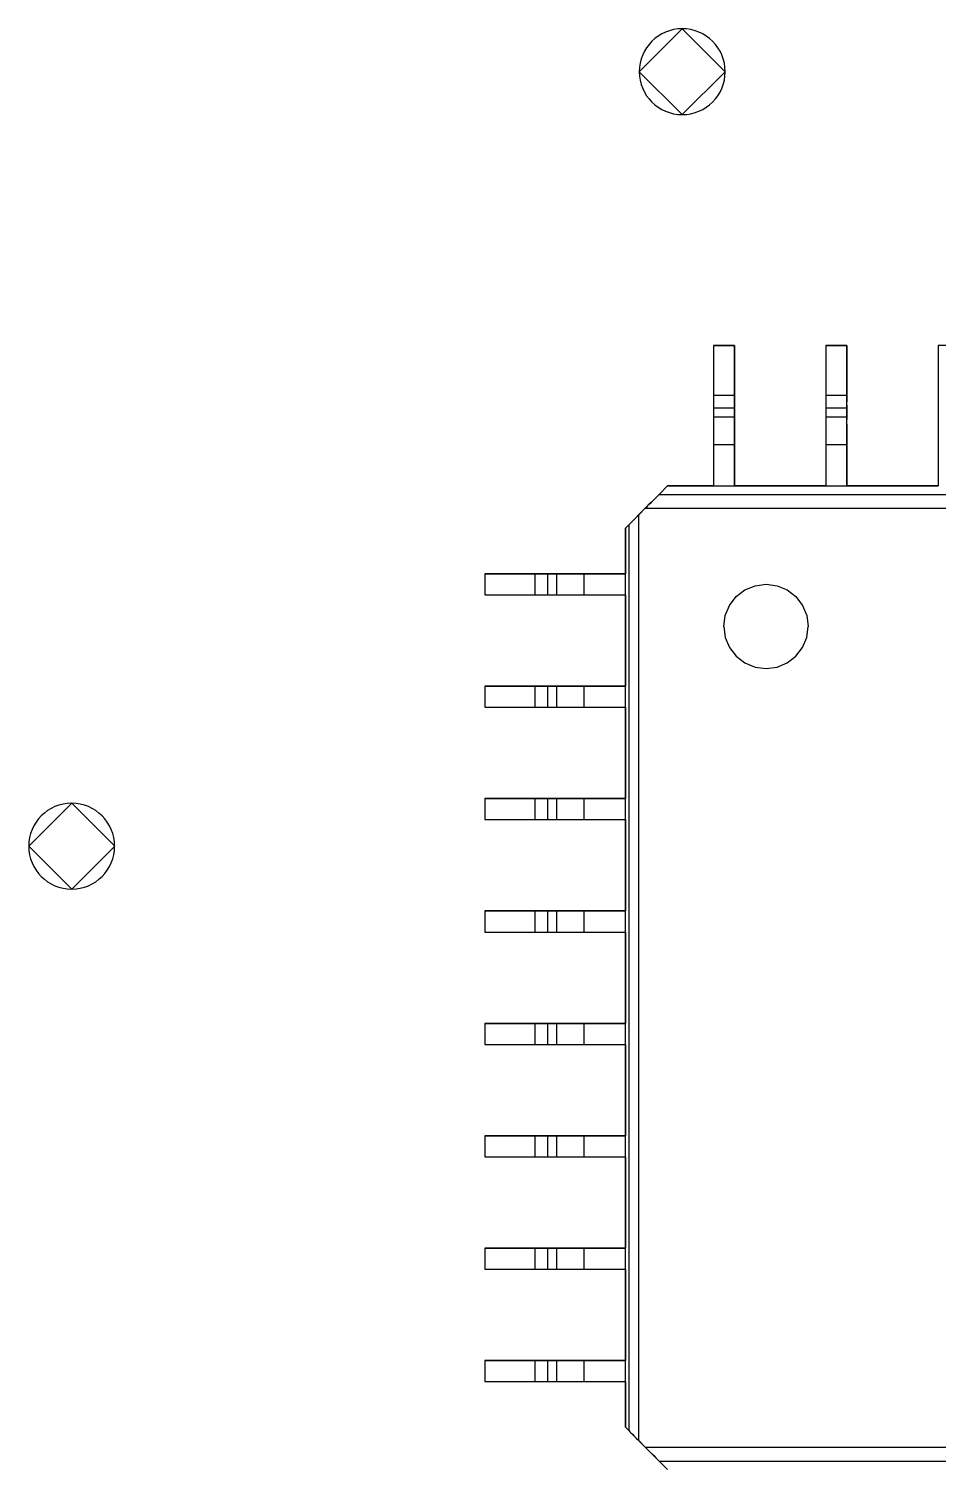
# Model space of a CAD drawing. Header units: inches. Extents: x 0 to 840, y -594 to 0.
# Drawn here: x 239.16 to 252.1, y -261.28 to -240.83 of the extents above; entities that cross this region are included whole.
import ezdxf

# ---------------------------------------------------------------- set-up
doc = ezdxf.new("R2010")
doc.units = ezdxf.units.IN
doc.header["$MEASUREMENT"] = 0

msp = doc.modelspace()

# ---------------------------------------------------------------- linework, layer by layer
at = {"color": 18, "true_color": 0x000000}
for p, q in [((248.454, -240.834), (247.843, -241.445)), ((249.065, -241.445), (248.454, -240.834)), ((247.843, -241.445), (248.454, -242.056)), ((248.454, -242.056), (249.065, -241.445)), ((249.196, -245.342), (248.896, -245.342)), ((248.896, -245.342), (248.896, -247.342)), ((248.896, -245.342), (249.196, -245.342)), ((248.896, -245.342), (248.896, -246.05)), ((249.196, -245.342), (248.896, -245.342)), ((248.896, -245.342), (248.896, -247.342)), ((248.896, -245.342), (249.196, -245.342)), ((248.896, -245.342), (248.896, -246.05)), ((249.196, -247.342), (249.196, -245.342)), ((249.196, -245.342), (249.196, -246.05)), ((249.196, -247.342), (249.196, -245.342)), ((249.196, -245.342), (249.196, -246.05)), ((250.796, -245.342), (250.496, -245.342)), ((250.496, -245.342), (250.496, -247.342)), ((250.496, -245.342), (250.796, -245.342)), ((250.496, -245.342), (250.496, -246.05)), ((250.796, -245.342), (250.496, -245.342)), ((250.496, -245.342), (250.496, -247.342)), ((250.496, -245.342), (250.796, -245.342)), ((250.496, -245.342), (250.496, -246.05)), ((250.796, -247.342), (250.796, -245.342)), ((250.796, -245.342), (250.796, -246.05)), ((250.796, -247.342), (250.796, -245.342)), ((250.796, -245.342), (250.796, -246.05)), ((252.396, -245.342), (252.096, -245.342)), ((252.096, -245.342), (252.096, -247.342)), ((252.396, -245.342), (252.096, -245.342)), ((252.096, -245.342), (252.096, -247.342)), ((248.896, -246.05), (248.896, -246.1)), ((248.896, -246.05), (249.196, -246.05)), ((248.896, -246.05), (248.896, -246.1)), ((248.896, -246.05), (249.196, -246.05)), ((248.896, -246.1), (248.896, -246.146)), ((248.896, -246.1), (248.896, -246.146)), ((248.896, -246.146), (248.896, -246.186)), ((248.896, -246.146), (248.896, -246.186)), ((248.896, -246.186), (248.896, -246.214)), ((248.896, -246.186), (248.896, -246.214)), ((249.196, -246.05), (249.196, -246.1)), ((249.196, -246.05), (249.196, -246.1)), ((249.196, -246.1), (249.196, -246.146)), ((249.196, -246.1), (249.196, -246.146)), ((249.196, -246.146), (249.196, -246.186)), ((249.196, -246.146), (249.196, -246.186)), ((249.196, -246.186), (249.196, -246.214)), ((249.196, -246.186), (249.196, -246.214)), ((250.496, -246.05), (250.496, -246.1)), ((250.496, -246.05), (250.796, -246.05)), ((250.496, -246.05), (250.496, -246.1)), ((250.496, -246.05), (250.796, -246.05)), ((250.496, -246.1), (250.496, -246.146)), ((250.496, -246.1), (250.496, -246.146)), ((250.496, -246.146), (250.496, -246.186)), ((250.496, -246.146), (250.496, -246.186)), ((250.496, -246.186), (250.496, -246.214)), ((250.496, -246.186), (250.496, -246.214)), ((250.796, -246.05), (250.796, -246.1)), ((250.796, -246.05), (250.796, -246.1)), ((250.796, -246.1), (250.796, -246.146)), ((250.796, -246.1), (250.796, -246.146)), ((250.796, -246.186), (250.796, -246.146)), ((250.796, -246.186), (250.796, -246.146)), ((250.796, -246.186), (250.796, -246.214)), ((250.796, -246.186), (250.796, -246.214)), ((248.896, -246.214), (248.896, -246.232)), ((248.896, -246.214), (248.896, -246.232)), ((248.896, -246.232), (248.896, -246.36)), ((248.896, -246.232), (249.196, -246.232)), ((248.896, -246.232), (248.896, -246.36)), ((248.896, -246.232), (249.196, -246.232)), ((248.896, -246.36), (248.896, -246.398)), ((248.896, -246.36), (249.196, -246.36)), ((248.896, -246.36), (248.896, -246.398)), ((248.896, -246.36), (249.196, -246.36)), ((248.896, -246.398), (248.896, -246.462)), ((248.896, -246.398), (248.896, -246.462)), ((249.196, -246.214), (249.196, -246.232)), ((249.196, -246.214), (249.196, -246.232)), ((249.196, -246.232), (249.196, -246.36)), ((249.196, -246.232), (249.196, -246.36)), ((249.196, -246.36), (249.196, -246.398)), ((249.196, -246.36), (249.196, -246.398)), ((249.196, -246.398), (249.196, -246.462)), ((249.196, -246.398), (249.196, -246.462)), ((250.496, -246.214), (250.496, -246.232)), ((250.496, -246.214), (250.496, -246.232)), ((250.496, -246.232), (250.496, -246.36)), ((250.496, -246.232), (250.796, -246.232)), ((250.496, -246.232), (250.496, -246.36)), ((250.496, -246.232), (250.796, -246.232)), ((250.496, -246.36), (250.496, -246.398)), ((250.496, -246.36), (250.796, -246.36)), ((250.496, -246.36), (250.496, -246.398)), ((250.496, -246.36), (250.796, -246.36)), ((250.496, -246.398), (250.496, -246.462)), ((250.496, -246.398), (250.496, -246.462)), ((250.796, -246.214), (250.796, -246.232)), ((250.796, -246.214), (250.796, -246.232)), ((250.796, -246.232), (250.796, -246.36)), ((250.796, -246.232), (250.796, -246.36)), ((250.796, -246.36), (250.796, -246.398)), ((250.796, -246.36), (250.796, -246.398)), ((250.796, -246.462), (250.796, -246.398)), ((250.796, -246.462), (250.796, -246.398)), ((248.896, -246.462), (248.896, -246.546)), ((248.896, -246.462), (248.896, -246.546)), ((248.896, -246.546), (248.896, -246.644)), ((248.896, -246.546), (248.896, -246.644)), ((249.196, -246.462), (249.196, -246.546)), ((249.196, -246.462), (249.196, -246.546)), ((249.196, -246.546), (249.196, -246.644)), ((249.196, -246.546), (249.196, -246.644)), ((250.496, -246.462), (250.496, -246.546)), ((250.496, -246.462), (250.496, -246.546)), ((250.496, -246.546), (250.496, -246.644)), ((250.496, -246.546), (250.496, -246.644)), ((250.796, -246.462), (250.796, -246.546)), ((250.796, -246.462), (250.796, -246.546)), ((250.796, -246.546), (250.796, -246.644)), ((250.796, -246.546), (250.796, -246.644)), ((248.896, -246.644), (248.896, -246.75)), ((248.896, -246.644), (248.896, -246.75)), ((248.896, -246.75), (248.896, -247.342)), ((248.896, -246.75), (249.196, -246.75)), ((248.896, -246.75), (248.896, -247.342)), ((248.896, -246.75), (249.196, -246.75)), ((249.196, -246.644), (249.196, -246.75)), ((249.196, -246.644), (249.196, -246.75)), ((249.196, -246.75), (249.196, -247.342)), ((249.196, -246.75), (249.196, -247.342)), ((250.496, -246.644), (250.496, -246.75)), ((250.496, -246.644), (250.496, -246.75)), ((250.496, -246.75), (250.496, -247.342)), ((250.496, -246.75), (250.796, -246.75)), ((250.496, -246.75), (250.496, -247.342)), ((250.496, -246.75), (250.796, -246.75)), ((250.796, -246.644), (250.796, -246.75)), ((250.796, -246.644), (250.796, -246.75)), ((250.796, -246.75), (250.796, -247.342)), ((250.796, -246.75), (250.796, -247.342)), ((248.246, -247.342), (248.126, -247.462)), ((248.126, -247.462), (248.246, -247.342)), ((248.246, -247.342), (248.126, -247.462)), ((248.126, -247.462), (248.246, -247.342)), ((248.896, -247.342), (248.246, -247.342)), ((248.246, -247.342), (248.896, -247.342)), ((248.896, -247.342), (248.246, -247.342)), ((248.246, -247.342), (248.896, -247.342)), ((248.896, -247.342), (249.196, -247.342)), ((248.896, -247.342), (249.196, -247.342)), ((250.496, -247.342), (249.196, -247.342)), ((249.196, -247.342), (250.496, -247.342)), ((250.496, -247.342), (249.196, -247.342)), ((249.196, -247.342), (250.496, -247.342)), ((250.496, -247.342), (250.796, -247.342)), ((250.496, -247.342), (250.796, -247.342)), ((252.096, -247.342), (250.796, -247.342)), ((250.796, -247.342), (252.096, -247.342)), ((252.096, -247.342), (250.796, -247.342)), ((250.796, -247.342), (252.096, -247.342)), ((247.98, -247.608), (247.646, -247.942)), ((247.98, -247.608), (247.646, -247.942)), ((247.954, -247.634), (247.98, -247.608)), ((247.954, -247.634), (247.98, -247.608)), ((248.016, -247.572), (247.98, -247.608)), ((247.98, -247.608), (248.016, -247.572)), ((248.016, -247.572), (247.98, -247.608)), ((247.98, -247.608), (248.016, -247.572)), ((248.126, -247.462), (248.016, -247.572)), ((248.126, -247.462), (248.016, -247.572)), ((248.016, -247.572), (248.048, -247.54)), ((248.016, -247.572), (248.048, -247.54)), ((248.048, -247.54), (248.076, -247.512)), ((248.048, -247.54), (248.076, -247.512)), ((248.076, -247.512), (248.098, -247.49)), ((248.076, -247.512), (248.098, -247.49)), ((248.098, -247.49), (248.116, -247.472)), ((248.098, -247.49), (248.116, -247.472)), ((248.116, -247.472), (248.126, -247.462)), ((248.116, -247.472), (248.126, -247.462)), ((248.126, -247.462), (261.166, -247.462)), ((248.126, -247.462), (261.166, -247.462)), ((247.742, -247.846), (247.782, -247.806)), ((247.742, -247.846), (247.782, -247.806)), ((247.782, -247.806), (247.834, -247.754)), ((247.782, -247.806), (247.834, -247.754)), ((247.834, -247.754), (247.928, -247.66)), ((247.834, -247.754), (247.928, -247.66)), ((247.834, -260.93), (247.834, -247.754)), ((247.834, -260.93), (247.834, -247.754)), ((247.928, -247.66), (247.954, -247.634)), ((247.928, -247.66), (247.954, -247.634)), ((247.928, -247.66), (261.364, -247.66)), ((247.928, -247.66), (261.364, -247.66)), ((247.646, -247.942), (247.698, -247.89)), ((247.646, -247.942), (247.698, -247.89)), ((247.646, -247.942), (247.646, -248.592)), ((247.646, -260.742), (247.646, -247.942)), ((247.646, -247.942), (247.646, -248.592)), ((247.646, -260.742), (247.646, -247.942)), ((247.698, -247.89), (247.706, -247.882)), ((247.698, -247.89), (247.706, -247.882)), ((247.698, -260.794), (247.698, -247.89)), ((247.698, -260.794), (247.698, -247.89)), ((247.706, -247.882), (247.718, -247.87)), ((247.706, -247.882), (247.718, -247.87)), ((247.718, -247.87), (247.742, -247.846)), ((247.718, -247.87), (247.742, -247.846)), ((247.646, -248.592), (245.646, -248.592)), ((245.646, -248.592), (245.646, -248.892)), ((245.646, -248.592), (245.646, -248.892)), ((245.646, -248.592), (246.354, -248.592)), ((247.646, -248.592), (245.646, -248.592)), ((245.646, -248.592), (245.646, -248.892)), ((245.646, -248.592), (245.646, -248.892)), ((245.646, -248.592), (246.354, -248.592)), ((246.354, -248.592), (246.404, -248.592)), ((246.354, -248.592), (246.354, -248.892)), ((246.354, -248.592), (246.404, -248.592)), ((246.354, -248.592), (246.354, -248.892)), ((246.404, -248.592), (246.45, -248.592)), ((246.404, -248.592), (246.45, -248.592)), ((246.45, -248.592), (246.49, -248.592)), ((246.45, -248.592), (246.49, -248.592)), ((246.49, -248.592), (246.52, -248.592)), ((246.49, -248.592), (246.52, -248.592)), ((246.52, -248.592), (246.538, -248.592)), ((246.52, -248.592), (246.538, -248.592)), ((246.538, -248.592), (246.664, -248.592)), ((246.538, -248.592), (246.538, -248.892)), ((246.538, -248.592), (246.664, -248.592)), ((246.538, -248.592), (246.538, -248.892)), ((246.664, -248.592), (246.702, -248.592)), ((246.664, -248.592), (246.664, -248.892)), ((246.664, -248.592), (246.702, -248.592)), ((246.664, -248.592), (246.664, -248.892)), ((246.702, -248.592), (246.766, -248.592)), ((246.702, -248.592), (246.766, -248.592)), ((246.766, -248.592), (246.85, -248.592)), ((246.766, -248.592), (246.85, -248.592)), ((246.85, -248.592), (246.948, -248.592)), ((246.85, -248.592), (246.948, -248.592)), ((246.948, -248.592), (247.054, -248.592)), ((246.948, -248.592), (247.054, -248.592)), ((247.054, -248.592), (247.646, -248.592)), ((247.054, -248.592), (247.054, -248.892)), ((247.054, -248.592), (247.646, -248.592)), ((247.054, -248.592), (247.054, -248.892)), ((249.222, -248.918), (249.346, -248.822)), ((249.222, -248.918), (249.346, -248.822)), ((249.346, -248.822), (249.49, -248.762)), ((249.346, -248.822), (249.49, -248.762)), ((249.49, -248.762), (249.646, -248.742)), ((249.49, -248.762), (249.646, -248.742)), ((249.646, -248.742), (249.802, -248.762)), ((249.646, -248.742), (249.802, -248.762)), ((249.802, -248.762), (249.946, -248.822)), ((249.802, -248.762), (249.946, -248.822)), ((249.946, -248.822), (250.07, -248.918)), ((249.946, -248.822), (250.07, -248.918)), ((245.646, -248.892), (247.646, -248.892)), ((245.646, -248.892), (246.354, -248.892)), ((245.646, -248.892), (247.646, -248.892)), ((245.646, -248.892), (246.354, -248.892)), ((246.354, -248.892), (246.404, -248.892)), ((246.354, -248.892), (246.404, -248.892)), ((246.404, -248.892), (246.45, -248.892)), ((246.404, -248.892), (246.45, -248.892)), ((246.45, -248.892), (246.49, -248.892)), ((246.45, -248.892), (246.49, -248.892)), ((246.49, -248.892), (246.52, -248.892)), ((246.49, -248.892), (246.52, -248.892)), ((246.52, -248.892), (246.538, -248.892)), ((246.52, -248.892), (246.538, -248.892)), ((246.538, -248.892), (246.664, -248.892)), ((246.538, -248.892), (246.664, -248.892)), ((246.664, -248.892), (246.702, -248.892)), ((246.664, -248.892), (246.702, -248.892)), ((246.702, -248.892), (246.766, -248.892)), ((246.702, -248.892), (246.766, -248.892)), ((246.766, -248.892), (246.85, -248.892)), ((246.766, -248.892), (246.85, -248.892)), ((246.85, -248.892), (246.948, -248.892)), ((246.85, -248.892), (246.948, -248.892)), ((246.948, -248.892), (247.054, -248.892)), ((246.948, -248.892), (247.054, -248.892)), ((247.054, -248.892), (247.646, -248.892)), ((247.054, -248.892), (247.646, -248.892)), ((247.646, -248.892), (247.646, -250.192)), ((247.646, -248.892), (247.646, -250.192)), ((249.066, -249.186), (249.126, -249.042)), ((249.066, -249.186), (249.126, -249.042)), ((249.126, -249.042), (249.222, -248.918)), ((249.126, -249.042), (249.222, -248.918)), ((250.07, -248.918), (250.166, -249.042)), ((250.07, -248.918), (250.166, -249.042)), ((250.166, -249.042), (250.226, -249.186)), ((250.166, -249.042), (250.226, -249.186)), ((249.046, -249.342), (249.066, -249.186)), ((249.046, -249.342), (249.066, -249.186)), ((250.226, -249.186), (250.246, -249.342)), ((250.226, -249.186), (250.246, -249.342)), ((249.046, -249.342), (249.066, -249.498)), ((249.046, -249.342), (249.066, -249.498)), ((250.226, -249.498), (250.246, -249.342)), ((250.226, -249.498), (250.246, -249.342)), ((249.066, -249.498), (249.126, -249.642)), ((249.066, -249.498), (249.126, -249.642)), ((249.126, -249.642), (249.222, -249.766)), ((249.126, -249.642), (249.222, -249.766)), ((250.07, -249.766), (250.166, -249.642)), ((250.07, -249.766), (250.166, -249.642)), ((250.166, -249.642), (250.226, -249.498)), ((250.166, -249.642), (250.226, -249.498)), ((249.222, -249.766), (249.346, -249.862)), ((249.222, -249.766), (249.346, -249.862)), ((249.346, -249.862), (249.49, -249.922)), ((249.346, -249.862), (249.49, -249.922)), ((249.802, -249.922), (249.946, -249.862)), ((249.802, -249.922), (249.946, -249.862)), ((249.946, -249.862), (250.07, -249.766)), ((249.946, -249.862), (250.07, -249.766)), ((249.49, -249.922), (249.646, -249.942)), ((249.49, -249.922), (249.646, -249.942)), ((249.646, -249.942), (249.802, -249.922)), ((249.646, -249.942), (249.802, -249.922)), ((247.646, -250.192), (245.646, -250.192)), ((245.646, -250.192), (245.646, -250.492)), ((245.646, -250.192), (245.646, -250.492)), ((245.646, -250.192), (246.354, -250.192)), ((247.646, -250.192), (245.646, -250.192)), ((245.646, -250.192), (245.646, -250.492)), ((245.646, -250.192), (245.646, -250.492)), ((245.646, -250.192), (246.354, -250.192)), ((246.354, -250.192), (246.404, -250.192)), ((246.354, -250.192), (246.354, -250.492)), ((246.354, -250.192), (246.404, -250.192)), ((246.354, -250.192), (246.354, -250.492)), ((246.404, -250.192), (246.45, -250.192)), ((246.404, -250.192), (246.45, -250.192)), ((246.45, -250.192), (246.49, -250.192)), ((246.45, -250.192), (246.49, -250.192)), ((246.49, -250.192), (246.52, -250.192)), ((246.49, -250.192), (246.52, -250.192)), ((246.52, -250.192), (246.538, -250.192)), ((246.52, -250.192), (246.538, -250.192)), ((246.538, -250.192), (246.664, -250.192)), ((246.538, -250.192), (246.538, -250.492)), ((246.538, -250.192), (246.664, -250.192)), ((246.538, -250.192), (246.538, -250.492)), ((246.664, -250.192), (246.702, -250.192)), ((246.664, -250.192), (246.664, -250.492)), ((246.664, -250.192), (246.702, -250.192)), ((246.664, -250.192), (246.664, -250.492)), ((246.702, -250.192), (246.766, -250.192)), ((246.702, -250.192), (246.766, -250.192)), ((246.766, -250.192), (246.85, -250.192)), ((246.766, -250.192), (246.85, -250.192)), ((246.85, -250.192), (246.948, -250.192)), ((246.85, -250.192), (246.948, -250.192)), ((246.948, -250.192), (247.054, -250.192)), ((246.948, -250.192), (247.054, -250.192)), ((247.054, -250.192), (247.646, -250.192)), ((247.054, -250.192), (247.054, -250.492)), ((247.054, -250.192), (247.646, -250.192)), ((247.054, -250.192), (247.054, -250.492)), ((245.646, -250.492), (247.646, -250.492)), ((245.646, -250.492), (246.354, -250.492)), ((245.646, -250.492), (247.646, -250.492)), ((245.646, -250.492), (246.354, -250.492)), ((246.354, -250.492), (246.404, -250.492)), ((246.354, -250.492), (246.404, -250.492)), ((246.404, -250.492), (246.45, -250.492)), ((246.404, -250.492), (246.45, -250.492)), ((246.45, -250.492), (246.49, -250.492)), ((246.45, -250.492), (246.49, -250.492)), ((246.49, -250.492), (246.52, -250.492)), ((246.49, -250.492), (246.52, -250.492)), ((246.52, -250.492), (246.538, -250.492)), ((246.52, -250.492), (246.538, -250.492)), ((246.538, -250.492), (246.664, -250.492)), ((246.538, -250.492), (246.664, -250.492)), ((246.664, -250.492), (246.702, -250.492)), ((246.664, -250.492), (246.702, -250.492)), ((246.702, -250.492), (246.766, -250.492)), ((246.702, -250.492), (246.766, -250.492)), ((246.766, -250.492), (246.85, -250.492)), ((246.766, -250.492), (246.85, -250.492)), ((246.85, -250.492), (246.948, -250.492)), ((246.85, -250.492), (246.948, -250.492)), ((246.948, -250.492), (247.054, -250.492)), ((246.948, -250.492), (247.054, -250.492)), ((247.054, -250.492), (247.646, -250.492)), ((247.054, -250.492), (247.646, -250.492)), ((247.646, -250.492), (247.646, -251.792)), ((247.646, -250.492), (247.646, -251.792)), ((239.767, -251.857), (239.156, -252.469)), ((240.379, -252.469), (239.767, -251.857)), ((247.646, -251.792), (245.646, -251.792)), ((245.646, -251.792), (245.646, -252.092)), ((245.646, -251.792), (245.646, -252.092)), ((245.646, -251.792), (246.354, -251.792)), ((247.646, -251.792), (245.646, -251.792)), ((245.646, -251.792), (245.646, -252.092)), ((245.646, -251.792), (245.646, -252.092)), ((245.646, -251.792), (246.354, -251.792)), ((246.354, -251.792), (246.404, -251.792)), ((246.354, -251.792), (246.354, -252.092)), ((246.354, -251.792), (246.404, -251.792)), ((246.354, -251.792), (246.354, -252.092)), ((246.404, -251.792), (246.45, -251.792)), ((246.404, -251.792), (246.45, -251.792)), ((246.45, -251.792), (246.49, -251.792)), ((246.45, -251.792), (246.49, -251.792)), ((246.49, -251.792), (246.52, -251.792)), ((246.49, -251.792), (246.52, -251.792)), ((246.52, -251.792), (246.538, -251.792)), ((246.52, -251.792), (246.538, -251.792)), ((246.538, -251.792), (246.664, -251.792)), ((246.538, -251.792), (246.538, -252.092)), ((246.538, -251.792), (246.664, -251.792)), ((246.538, -251.792), (246.538, -252.092)), ((246.664, -251.792), (246.702, -251.792)), ((246.664, -251.792), (246.664, -252.092)), ((246.664, -251.792), (246.702, -251.792)), ((246.664, -251.792), (246.664, -252.092)), ((246.702, -251.792), (246.766, -251.792)), ((246.702, -251.792), (246.766, -251.792)), ((246.766, -251.792), (246.85, -251.792)), ((246.766, -251.792), (246.85, -251.792)), ((246.85, -251.792), (246.948, -251.792)), ((246.85, -251.792), (246.948, -251.792)), ((246.948, -251.792), (247.054, -251.792)), ((246.948, -251.792), (247.054, -251.792)), ((247.054, -251.792), (247.646, -251.792)), ((247.054, -251.792), (247.054, -252.092)), ((247.054, -251.792), (247.646, -251.792)), ((247.054, -251.792), (247.054, -252.092)), ((245.646, -252.092), (247.646, -252.092)), ((245.646, -252.092), (246.354, -252.092)), ((245.646, -252.092), (247.646, -252.092)), ((245.646, -252.092), (246.354, -252.092)), ((246.354, -252.092), (246.404, -252.092)), ((246.354, -252.092), (246.404, -252.092)), ((246.404, -252.092), (246.45, -252.092)), ((246.404, -252.092), (246.45, -252.092)), ((246.45, -252.092), (246.49, -252.092)), ((246.45, -252.092), (246.49, -252.092)), ((246.49, -252.092), (246.52, -252.092)), ((246.49, -252.092), (246.52, -252.092)), ((246.52, -252.092), (246.538, -252.092)), ((246.52, -252.092), (246.538, -252.092)), ((246.538, -252.092), (246.664, -252.092)), ((246.538, -252.092), (246.664, -252.092)), ((246.664, -252.092), (246.702, -252.092)), ((246.664, -252.092), (246.702, -252.092)), ((246.702, -252.092), (246.766, -252.092)), ((246.702, -252.092), (246.766, -252.092)), ((246.766, -252.092), (246.85, -252.092)), ((246.766, -252.092), (246.85, -252.092)), ((246.85, -252.092), (246.948, -252.092)), ((246.85, -252.092), (246.948, -252.092)), ((246.948, -252.092), (247.054, -252.092)), ((246.948, -252.092), (247.054, -252.092)), ((247.054, -252.092), (247.646, -252.092)), ((247.054, -252.092), (247.646, -252.092)), ((247.646, -252.092), (247.646, -253.392)), ((247.646, -252.092), (247.646, -253.392)), ((239.156, -252.469), (239.767, -253.08)), ((239.767, -253.08), (240.379, -252.469)), ((247.646, -253.392), (245.646, -253.392)), ((245.646, -253.392), (245.646, -253.692)), ((245.646, -253.392), (245.646, -253.692)), ((245.646, -253.392), (246.354, -253.392)), ((247.646, -253.392), (245.646, -253.392)), ((245.646, -253.392), (245.646, -253.692)), ((245.646, -253.392), (245.646, -253.692)), ((245.646, -253.392), (246.354, -253.392)), ((246.354, -253.392), (246.404, -253.392)), ((246.354, -253.392), (246.354, -253.692)), ((246.354, -253.392), (246.404, -253.392)), ((246.354, -253.392), (246.354, -253.692)), ((246.404, -253.392), (246.45, -253.392)), ((246.404, -253.392), (246.45, -253.392)), ((246.45, -253.392), (246.49, -253.392)), ((246.45, -253.392), (246.49, -253.392)), ((246.49, -253.392), (246.52, -253.392)), ((246.49, -253.392), (246.52, -253.392)), ((246.52, -253.392), (246.538, -253.392)), ((246.52, -253.392), (246.538, -253.392)), ((246.538, -253.392), (246.664, -253.392)), ((246.538, -253.392), (246.538, -253.692)), ((246.538, -253.392), (246.664, -253.392)), ((246.538, -253.392), (246.538, -253.692)), ((246.664, -253.392), (246.702, -253.392)), ((246.664, -253.392), (246.664, -253.692)), ((246.664, -253.392), (246.702, -253.392)), ((246.664, -253.392), (246.664, -253.692)), ((246.702, -253.392), (246.766, -253.392)), ((246.702, -253.392), (246.766, -253.392)), ((246.766, -253.392), (246.85, -253.392)), ((246.766, -253.392), (246.85, -253.392)), ((246.85, -253.392), (246.948, -253.392)), ((246.85, -253.392), (246.948, -253.392)), ((246.948, -253.392), (247.054, -253.392)), ((246.948, -253.392), (247.054, -253.392)), ((247.054, -253.392), (247.646, -253.392)), ((247.054, -253.392), (247.054, -253.692)), ((247.054, -253.392), (247.646, -253.392)), ((247.054, -253.392), (247.054, -253.692)), ((245.646, -253.692), (247.646, -253.692)), ((245.646, -253.692), (246.354, -253.692)), ((245.646, -253.692), (247.646, -253.692)), ((245.646, -253.692), (246.354, -253.692)), ((246.354, -253.692), (246.404, -253.692)), ((246.354, -253.692), (246.404, -253.692)), ((246.404, -253.692), (246.45, -253.692)), ((246.404, -253.692), (246.45, -253.692)), ((246.45, -253.692), (246.49, -253.692)), ((246.45, -253.692), (246.49, -253.692)), ((246.49, -253.692), (246.52, -253.692)), ((246.49, -253.692), (246.52, -253.692)), ((246.52, -253.692), (246.538, -253.692)), ((246.52, -253.692), (246.538, -253.692)), ((246.538, -253.692), (246.664, -253.692)), ((246.538, -253.692), (246.664, -253.692)), ((246.664, -253.692), (246.702, -253.692)), ((246.664, -253.692), (246.702, -253.692)), ((246.702, -253.692), (246.766, -253.692)), ((246.702, -253.692), (246.766, -253.692)), ((246.766, -253.692), (246.85, -253.692)), ((246.766, -253.692), (246.85, -253.692)), ((246.85, -253.692), (246.948, -253.692)), ((246.85, -253.692), (246.948, -253.692)), ((246.948, -253.692), (247.054, -253.692)), ((246.948, -253.692), (247.054, -253.692)), ((247.054, -253.692), (247.646, -253.692)), ((247.054, -253.692), (247.646, -253.692)), ((247.646, -253.692), (247.646, -254.992)), ((247.646, -253.692), (247.646, -254.992)), ((247.646, -254.992), (245.646, -254.992)), ((245.646, -254.992), (245.646, -255.292)), ((245.646, -254.992), (245.646, -255.292)), ((245.646, -254.992), (246.354, -254.992)), ((247.646, -254.992), (245.646, -254.992)), ((245.646, -254.992), (245.646, -255.292)), ((245.646, -254.992), (245.646, -255.292)), ((245.646, -254.992), (246.354, -254.992)), ((246.354, -254.992), (246.404, -254.992)), ((246.354, -254.992), (246.354, -255.292)), ((246.354, -254.992), (246.404, -254.992)), ((246.354, -254.992), (246.354, -255.292)), ((246.404, -254.992), (246.45, -254.992)), ((246.404, -254.992), (246.45, -254.992)), ((246.45, -254.992), (246.49, -254.992)), ((246.45, -254.992), (246.49, -254.992)), ((246.49, -254.992), (246.52, -254.992)), ((246.49, -254.992), (246.52, -254.992)), ((246.52, -254.992), (246.538, -254.992)), ((246.52, -254.992), (246.538, -254.992)), ((246.538, -254.992), (246.664, -254.992)), ((246.538, -254.992), (246.538, -255.292)), ((246.538, -254.992), (246.664, -254.992)), ((246.538, -254.992), (246.538, -255.292)), ((246.664, -254.992), (246.702, -254.992)), ((246.664, -254.992), (246.664, -255.292)), ((246.664, -254.992), (246.702, -254.992)), ((246.664, -254.992), (246.664, -255.292)), ((246.702, -254.992), (246.766, -254.992)), ((246.702, -254.992), (246.766, -254.992)), ((246.766, -254.992), (246.85, -254.992)), ((246.766, -254.992), (246.85, -254.992)), ((246.85, -254.992), (246.948, -254.992)), ((246.85, -254.992), (246.948, -254.992)), ((246.948, -254.992), (247.054, -254.992)), ((246.948, -254.992), (247.054, -254.992)), ((247.054, -254.992), (247.646, -254.992)), ((247.054, -254.992), (247.054, -255.292)), ((247.054, -254.992), (247.646, -254.992)), ((247.054, -254.992), (247.054, -255.292)), ((245.646, -255.292), (247.646, -255.292)), ((245.646, -255.292), (246.354, -255.292)), ((245.646, -255.292), (247.646, -255.292)), ((245.646, -255.292), (246.354, -255.292)), ((246.354, -255.292), (246.404, -255.292)), ((246.354, -255.292), (246.404, -255.292)), ((246.404, -255.292), (246.45, -255.292)), ((246.404, -255.292), (246.45, -255.292)), ((246.45, -255.292), (246.49, -255.292)), ((246.45, -255.292), (246.49, -255.292)), ((246.49, -255.292), (246.52, -255.292)), ((246.49, -255.292), (246.52, -255.292)), ((246.52, -255.292), (246.538, -255.292)), ((246.52, -255.292), (246.538, -255.292)), ((246.538, -255.292), (246.664, -255.292)), ((246.538, -255.292), (246.664, -255.292)), ((246.664, -255.292), (246.702, -255.292)), ((246.664, -255.292), (246.702, -255.292)), ((246.702, -255.292), (246.766, -255.292)), ((246.702, -255.292), (246.766, -255.292)), ((246.766, -255.292), (246.85, -255.292)), ((246.766, -255.292), (246.85, -255.292)), ((246.85, -255.292), (246.948, -255.292)), ((246.85, -255.292), (246.948, -255.292)), ((246.948, -255.292), (247.054, -255.292)), ((246.948, -255.292), (247.054, -255.292)), ((247.054, -255.292), (247.646, -255.292)), ((247.054, -255.292), (247.646, -255.292)), ((247.646, -255.292), (247.646, -256.592)), ((247.646, -255.292), (247.646, -256.592)), ((247.646, -256.592), (245.646, -256.592)), ((245.646, -256.592), (245.646, -256.892)), ((245.646, -256.592), (245.646, -256.892)), ((245.646, -256.592), (246.354, -256.592)), ((247.646, -256.592), (245.646, -256.592)), ((245.646, -256.592), (245.646, -256.892)), ((245.646, -256.592), (245.646, -256.892)), ((245.646, -256.592), (246.354, -256.592)), ((246.354, -256.592), (246.404, -256.592)), ((246.354, -256.592), (246.354, -256.892)), ((246.354, -256.592), (246.404, -256.592)), ((246.354, -256.592), (246.354, -256.892)), ((246.404, -256.592), (246.45, -256.592)), ((246.404, -256.592), (246.45, -256.592)), ((246.45, -256.592), (246.49, -256.592)), ((246.45, -256.592), (246.49, -256.592)), ((246.49, -256.592), (246.52, -256.592)), ((246.49, -256.592), (246.52, -256.592)), ((246.52, -256.592), (246.538, -256.592)), ((246.52, -256.592), (246.538, -256.592)), ((246.538, -256.592), (246.664, -256.592)), ((246.538, -256.592), (246.538, -256.892)), ((246.538, -256.592), (246.664, -256.592)), ((246.538, -256.592), (246.538, -256.892)), ((246.664, -256.592), (246.702, -256.592)), ((246.664, -256.592), (246.664, -256.892)), ((246.664, -256.592), (246.702, -256.592)), ((246.664, -256.592), (246.664, -256.892)), ((246.702, -256.592), (246.766, -256.592)), ((246.702, -256.592), (246.766, -256.592)), ((246.766, -256.592), (246.85, -256.592)), ((246.766, -256.592), (246.85, -256.592)), ((246.85, -256.592), (246.948, -256.592)), ((246.85, -256.592), (246.948, -256.592)), ((246.948, -256.592), (247.054, -256.592)), ((246.948, -256.592), (247.054, -256.592)), ((247.054, -256.592), (247.646, -256.592)), ((247.054, -256.592), (247.054, -256.892)), ((247.054, -256.592), (247.646, -256.592)), ((247.054, -256.592), (247.054, -256.892)), ((245.646, -256.892), (247.646, -256.892)), ((245.646, -256.892), (246.354, -256.892)), ((245.646, -256.892), (247.646, -256.892)), ((245.646, -256.892), (246.354, -256.892)), ((246.354, -256.892), (246.404, -256.892)), ((246.354, -256.892), (246.404, -256.892)), ((246.404, -256.892), (246.45, -256.892)), ((246.404, -256.892), (246.45, -256.892)), ((246.45, -256.892), (246.49, -256.892)), ((246.45, -256.892), (246.49, -256.892)), ((246.49, -256.892), (246.52, -256.892)), ((246.49, -256.892), (246.52, -256.892)), ((246.52, -256.892), (246.538, -256.892)), ((246.52, -256.892), (246.538, -256.892)), ((246.538, -256.892), (246.664, -256.892)), ((246.538, -256.892), (246.664, -256.892)), ((246.664, -256.892), (246.702, -256.892)), ((246.664, -256.892), (246.702, -256.892)), ((246.702, -256.892), (246.766, -256.892)), ((246.702, -256.892), (246.766, -256.892)), ((246.766, -256.892), (246.85, -256.892)), ((246.766, -256.892), (246.85, -256.892)), ((246.85, -256.892), (246.948, -256.892)), ((246.85, -256.892), (246.948, -256.892)), ((246.948, -256.892), (247.054, -256.892)), ((246.948, -256.892), (247.054, -256.892)), ((247.054, -256.892), (247.646, -256.892)), ((247.054, -256.892), (247.646, -256.892)), ((247.646, -256.892), (247.646, -258.192)), ((247.646, -256.892), (247.646, -258.192)), ((247.646, -258.192), (245.646, -258.192)), ((245.646, -258.192), (245.646, -258.492)), ((245.646, -258.192), (245.646, -258.492)), ((245.646, -258.192), (246.354, -258.192)), ((247.646, -258.192), (245.646, -258.192)), ((245.646, -258.192), (245.646, -258.492)), ((245.646, -258.192), (245.646, -258.492)), ((245.646, -258.192), (246.354, -258.192)), ((246.354, -258.192), (246.404, -258.192)), ((246.354, -258.192), (246.354, -258.492)), ((246.354, -258.192), (246.404, -258.192)), ((246.354, -258.192), (246.354, -258.492)), ((246.404, -258.192), (246.45, -258.192)), ((246.404, -258.192), (246.45, -258.192)), ((246.45, -258.192), (246.49, -258.192)), ((246.45, -258.192), (246.49, -258.192)), ((246.49, -258.192), (246.52, -258.192)), ((246.49, -258.192), (246.52, -258.192)), ((246.52, -258.192), (246.538, -258.192)), ((246.52, -258.192), (246.538, -258.192)), ((246.538, -258.192), (246.664, -258.192)), ((246.538, -258.192), (246.538, -258.492)), ((246.538, -258.192), (246.664, -258.192)), ((246.538, -258.192), (246.538, -258.492)), ((246.664, -258.192), (246.702, -258.192)), ((246.664, -258.192), (246.664, -258.492)), ((246.664, -258.192), (246.702, -258.192)), ((246.664, -258.192), (246.664, -258.492)), ((246.702, -258.192), (246.766, -258.192)), ((246.702, -258.192), (246.766, -258.192)), ((246.766, -258.192), (246.85, -258.192)), ((246.766, -258.192), (246.85, -258.192)), ((246.85, -258.192), (246.948, -258.192)), ((246.85, -258.192), (246.948, -258.192)), ((246.948, -258.192), (247.054, -258.192)), ((246.948, -258.192), (247.054, -258.192)), ((247.054, -258.192), (247.646, -258.192)), ((247.054, -258.192), (247.054, -258.492)), ((247.054, -258.192), (247.646, -258.192)), ((247.054, -258.192), (247.054, -258.492)), ((245.646, -258.492), (247.646, -258.492)), ((245.646, -258.492), (246.354, -258.492)), ((245.646, -258.492), (247.646, -258.492)), ((245.646, -258.492), (246.354, -258.492)), ((246.354, -258.492), (246.404, -258.492)), ((246.354, -258.492), (246.404, -258.492)), ((246.404, -258.492), (246.45, -258.492)), ((246.404, -258.492), (246.45, -258.492)), ((246.45, -258.492), (246.49, -258.492)), ((246.45, -258.492), (246.49, -258.492)), ((246.49, -258.492), (246.52, -258.492)), ((246.49, -258.492), (246.52, -258.492)), ((246.52, -258.492), (246.538, -258.492)), ((246.52, -258.492), (246.538, -258.492)), ((246.538, -258.492), (246.664, -258.492)), ((246.538, -258.492), (246.664, -258.492)), ((246.664, -258.492), (246.702, -258.492)), ((246.664, -258.492), (246.702, -258.492)), ((246.702, -258.492), (246.766, -258.492)), ((246.702, -258.492), (246.766, -258.492)), ((246.766, -258.492), (246.85, -258.492)), ((246.766, -258.492), (246.85, -258.492)), ((246.85, -258.492), (246.948, -258.492)), ((246.85, -258.492), (246.948, -258.492)), ((246.948, -258.492), (247.054, -258.492)), ((246.948, -258.492), (247.054, -258.492)), ((247.054, -258.492), (247.646, -258.492)), ((247.054, -258.492), (247.646, -258.492)), ((247.646, -258.492), (247.646, -259.792)), ((247.646, -258.492), (247.646, -259.792)), ((247.646, -259.792), (245.646, -259.792)), ((245.646, -259.792), (245.646, -260.092)), ((245.646, -259.792), (245.646, -260.092)), ((245.646, -259.792), (246.354, -259.792)), ((247.646, -259.792), (245.646, -259.792)), ((245.646, -259.792), (245.646, -260.092)), ((245.646, -259.792), (245.646, -260.092)), ((245.646, -259.792), (246.354, -259.792)), ((246.354, -259.792), (246.404, -259.792)), ((246.354, -259.792), (246.354, -260.092)), ((246.354, -259.792), (246.404, -259.792)), ((246.354, -259.792), (246.354, -260.092)), ((246.404, -259.792), (246.45, -259.792)), ((246.404, -259.792), (246.45, -259.792)), ((246.45, -259.792), (246.49, -259.792)), ((246.45, -259.792), (246.49, -259.792)), ((246.49, -259.792), (246.52, -259.792)), ((246.49, -259.792), (246.52, -259.792)), ((246.52, -259.792), (246.538, -259.792)), ((246.52, -259.792), (246.538, -259.792)), ((246.538, -259.792), (246.664, -259.792)), ((246.538, -259.792), (246.538, -260.092)), ((246.538, -259.792), (246.664, -259.792)), ((246.538, -259.792), (246.538, -260.092)), ((246.664, -259.792), (246.702, -259.792)), ((246.664, -259.792), (246.664, -260.092)), ((246.664, -259.792), (246.702, -259.792)), ((246.664, -259.792), (246.664, -260.092)), ((246.702, -259.792), (246.766, -259.792)), ((246.702, -259.792), (246.766, -259.792)), ((246.766, -259.792), (246.85, -259.792)), ((246.766, -259.792), (246.85, -259.792)), ((246.85, -259.792), (246.948, -259.792)), ((246.85, -259.792), (246.948, -259.792)), ((246.948, -259.792), (247.054, -259.792)), ((246.948, -259.792), (247.054, -259.792)), ((247.054, -259.792), (247.646, -259.792)), ((247.054, -259.792), (247.054, -260.092)), ((247.054, -259.792), (247.646, -259.792)), ((247.054, -259.792), (247.054, -260.092)), ((245.646, -260.092), (247.646, -260.092)), ((245.646, -260.092), (246.354, -260.092)), ((245.646, -260.092), (247.646, -260.092)), ((245.646, -260.092), (246.354, -260.092)), ((246.354, -260.092), (246.404, -260.092)), ((246.354, -260.092), (246.404, -260.092)), ((246.404, -260.092), (246.45, -260.092)), ((246.404, -260.092), (246.45, -260.092)), ((246.45, -260.092), (246.49, -260.092)), ((246.45, -260.092), (246.49, -260.092)), ((246.49, -260.092), (246.52, -260.092)), ((246.49, -260.092), (246.52, -260.092)), ((246.52, -260.092), (246.538, -260.092)), ((246.52, -260.092), (246.538, -260.092)), ((246.538, -260.092), (246.664, -260.092)), ((246.538, -260.092), (246.664, -260.092)), ((246.664, -260.092), (246.702, -260.092)), ((246.664, -260.092), (246.702, -260.092)), ((246.702, -260.092), (246.766, -260.092)), ((246.702, -260.092), (246.766, -260.092)), ((246.766, -260.092), (246.85, -260.092)), ((246.766, -260.092), (246.85, -260.092)), ((246.85, -260.092), (246.948, -260.092)), ((246.85, -260.092), (246.948, -260.092)), ((246.948, -260.092), (247.054, -260.092)), ((246.948, -260.092), (247.054, -260.092)), ((247.054, -260.092), (247.646, -260.092)), ((247.054, -260.092), (247.646, -260.092)), ((247.646, -260.092), (247.646, -260.742)), ((247.646, -260.092), (247.646, -260.742)), ((247.646, -260.742), (247.698, -260.794)), ((247.646, -260.742), (247.698, -260.794)), ((247.646, -260.742), (247.698, -260.794)), ((247.646, -260.742), (247.698, -260.794)), ((247.698, -260.794), (247.708, -260.804)), ((247.698, -260.794), (247.708, -260.804)), ((247.698, -260.794), (247.708, -260.804)), ((247.698, -260.794), (247.708, -260.804)), ((247.708, -260.804), (247.928, -261.024)), ((247.708, -260.804), (247.724, -260.82)), ((247.708, -260.804), (247.928, -261.024)), ((247.708, -260.804), (247.724, -260.82)), ((247.724, -260.82), (247.744, -260.84)), ((247.724, -260.82), (247.744, -260.84)), ((247.744, -260.84), (247.77, -260.866)), ((247.744, -260.84), (247.77, -260.866)), ((247.77, -260.866), (247.8, -260.896)), ((247.77, -260.866), (247.8, -260.896)), ((247.8, -260.896), (247.834, -260.93)), ((247.8, -260.896), (247.834, -260.93)), ((247.834, -260.93), (247.928, -261.024)), ((247.834, -260.93), (247.928, -261.024)), ((247.928, -261.024), (248.126, -261.222)), ((247.928, -261.024), (247.994, -261.09)), ((247.928, -261.024), (261.364, -261.024)), ((247.928, -261.024), (248.126, -261.222)), ((247.928, -261.024), (247.994, -261.09)), ((247.928, -261.024), (261.364, -261.024)), ((247.994, -261.09), (248.048, -261.144)), ((247.994, -261.09), (248.048, -261.144)), ((248.048, -261.144), (248.084, -261.18)), ((248.048, -261.144), (248.084, -261.18)), ((248.084, -261.18), (248.108, -261.204)), ((248.084, -261.18), (248.108, -261.204)), ((248.108, -261.204), (248.118, -261.214)), ((248.108, -261.204), (248.118, -261.214)), ((248.118, -261.214), (248.126, -261.222)), ((248.118, -261.214), (248.126, -261.222)), ((248.126, -261.222), (248.246, -261.342)), ((248.126, -261.222), (248.246, -261.342)), ((248.126, -261.222), (261.166, -261.222)), ((248.126, -261.222), (248.246, -261.342)), ((248.126, -261.222), (248.246, -261.342)), ((248.126, -261.222), (261.166, -261.222))]:
    msp.add_line(p, q, dxfattribs=at)
for centre, start, end in [((248.454, -241.445), 90, 180), ((248.454, -241.445), 0, 90), ((248.454, -241.445), 180, 270), ((248.454, -241.445), 270, 0), ((239.767, -252.469), 90, 180), ((239.767, -252.469), 0, 90), ((239.767, -252.469), 180, 270), ((239.767, -252.469), 270, 0)]:
    msp.add_arc(centre, 0.611, start, end, dxfattribs=at)

doc.saveas('drawing.dxf')
